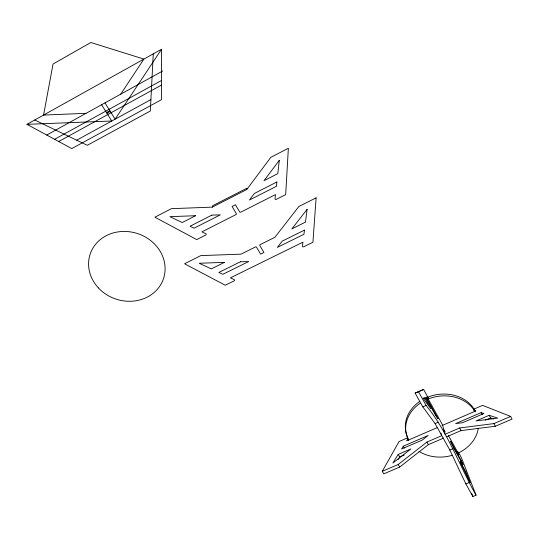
<?xml version="1.0" encoding="UTF-8"?>
<svg xmlns="http://www.w3.org/2000/svg" width="539" height="539" viewBox="0 0 539 539"><rect width="100%" height="100%" fill="white"/><g stroke="black" fill="none" stroke-linecap="round" stroke-linejoin="round"><path stroke-width="0.81" d="M161.559 49.231L161.491 99.654L71.775 148.582L26.95 124.347L161.559 49.231L115.117 119.173L104.984 102.888M153.271 53.853L150.314 111.014L87.284 145.301L34.718 120.015M246.727 189.539L246.869 188.226L212.588 205.77L212.332 207.131L171.395 208.667L154.888 217.197L196.735 239.592L205.831 234.991A0.788 0.728 12.2 0 0 205.77 233.704L201.903 231.864L236.001 214.583A0.795 0.741 8.8 0 0 236.304 213.579L232.08 206.457L235.415 204.759L239.639 211.888A0.795 0.748 8.1 0 0 240.724 212.191L275.49 194.572L275.038 198.669A0.802 0.755 1.6 0 0 276.217 199.417L285.677 194.633L288.365 148.259L270.868 157.294L246.727 189.539L212.332 207.131M442.964 437.911A0.728 0.411 -27.8 0 1 442.398 438.605L428.364 444.628L399.689 467.064L383.788 473.848L382.272 471.322L399.042 441.535L407.599 437.83M398.058 459.592L399.702 456.931L404.176 455.01M398.22 454.404L392.87 463.041L410.913 448.947L398.22 454.404L399.702 456.931M403.307 446.198L401.568 448.994L422.259 440.08L428.161 435.472L403.307 446.198L404.405 448.084M408.252 438.22L406.615 440.862L437.419 427.542M120.709 94.177L143.893 59.088L90.815 42.5L53.038 64.033L43.578 115.07L86.018 113.338M382.272 471.322L398.193 464.51L426.915 442.068L440.963 436.024A0.728 0.404 -27.8 0 0 441.529 435.337L440.996 433.161M46.731 135.04L162.744 70.953M54.594 139.298L161.35 80.56M106.493 112.577L109.862 110.724M106.911 113.244L110.279 111.391M58.697 141.508L161.444 85.101M76.673 140.194L150.9 99.607M458.682 452.767L461.357 457.598L476.058 495.193L472.885 496.5L465.858 483.921L449.829 450.058L435.067 423.566L422.825 406.884L415.131 393.106L423.641 389.454L428.101 397.789M423.641 389.454L415.131 393.106M423.546 398.557L424.833 397.984L430.836 408.798L423.075 398.078L424.833 397.984M426.437 397.337L427.696 396.778M424.644 398.496L426.49 397.903L438.072 418.796L435.62 415.407L425.925 397.93M425.655 398.685L428.087 397.822M422.825 406.884L426.106 405.443C448.044 432.204 459.161 465.426 476.058 495.193M435.067 423.566L438.268 422.178M442.041 425.547L475.93 410.893L473.357 410.044M481.138 412.618L455.657 423.607L462.583 422.704L483.881 413.528L481.138 412.618L482.176 414.579M446.144 436.55A0.728 0.411 -27.6 0 0 446.912 436.664L461.074 430.587L495.28 426.261L512.05 419.106L510.662 416.425L493.879 423.6L459.652 427.986L445.477 434.084A0.728 0.411 -27.6 0 1 444.715 433.969L443.631 429.623L445.052 432.19M489.196 415.286L476.025 420.946L497.726 418.116L489.196 415.286L490.584 417.92L493.69 418.958M485.167 420.245L490.584 417.92M449.829 450.058L452.996 448.711M460.313 461.694L461.566 461.168L463.001 464.773L453.777 448.145L450.463 441.145L461.566 461.168M465.858 483.921L469.045 482.594M26.95 124.347L111.755 121.012L101.608 104.748M510.662 416.425L482.587 405.368L473.72 409.202A0.721 0.398 -26.2 0 0 473.451 409.364M398.193 464.51L399.689 467.064M426.915 442.068L428.364 444.628M418.426 391.651L426.106 405.443M427.562 397.849L442.479 424.786L443.866 429.866L444.938 431.793M448.414 435.512L458.824 454.303L457.739 451.581M459.652 427.986L461.074 430.587M493.879 423.6L495.28 426.261M471.665 493.367L472.885 496.5M407.727 437.351A36.504 30.352 -10 0 1 419.679 401.481M425.237 398.267A36.504 30.352 -10 0 1 474.953 410.644M478.315 428.054A36.618 30.413 -10 0 1 457.436 453.393M452.026 455.361A36.618 30.413 -10 0 1 419.025 451.365M408.744 440.558A36.618 30.413 -10 0 1 420.083 403.313M427.447 399.291A36.618 30.413 -10 0 1 475.162 411.85M316.117 197.853L312.923 242.24L303.598 246.815A0.788 0.721 -2.6 0 1 302.453 246.094L302.945 242.173L230.409 277.848L234.175 279.606A0.775 0.701 6.6 0 1 234.216 280.846L225.248 285.246L184.554 263.76L200.831 255.601L240.94 254.159L255.486 246.943A0.782 0.721 4.4 0 1 256.551 247.239L260.64 254.118L263.928 252.488L259.852 245.602A0.788 0.721 3.8 0 1 260.162 244.618L274.85 237.335L298.882 206.484L316.117 197.853M276.884 181.98L276.406 186.312L249.429 200.036L254.381 193.447L276.884 181.98M279.29 160.332L277.814 173.632L263.955 180.727L279.29 160.332M304.468 230.119L303.949 234.27L277.363 247.388L282.295 241.088L304.468 230.119M307.082 209.395L305.478 222.129L291.821 228.907L307.082 209.395M195.542 215.721L182.236 222.533L169.852 216.658L195.542 215.721M211.84 215.135L190.051 226.239L194.121 228.172L220.357 214.825L211.84 215.135M224.386 262.378L211.268 268.887L199.214 263.254L224.386 262.378M240.36 261.819L218.868 272.451L222.836 274.304L248.708 261.53L240.36 261.819M465.77 471.719L460.138 461.566L470.183 482.789L465.77 471.719M98.435 287.941A38.66 34.489 18.4 0 0 163.243 279.37A38.66 34.489 18.4 0 0 118.843 231.783A38.66 34.489 18.4 0 0 98.435 287.941"/></g></svg>
